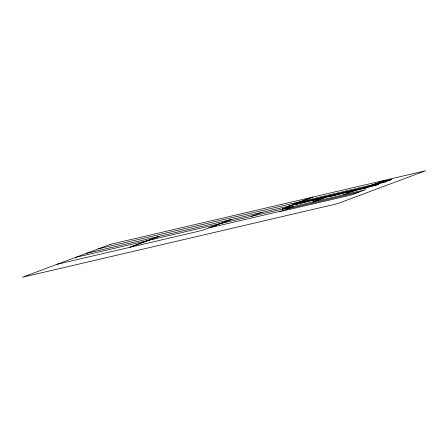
<?xml version="1.0" encoding="UTF-8"?>
<svg xmlns="http://www.w3.org/2000/svg" width="448" height="448" viewBox="0 0 448 448"><rect width="100%" height="100%" fill="white"/><g stroke="black" fill="none" stroke-linecap="round" stroke-linejoin="round"><path stroke-width="0.67" d="M147.638 240.576L129.265 247.442L57.075 264.303M158.43 236.538L147.868 240.486L75.449 257.438M148.361 240.374L158.928 236.421M220.326 223.597L201.953 230.468L129.763 247.33L148.131 240.458L220.556 223.513L231.118 219.565M220.965 223.418L231.526 219.464M251.317 216.328L262.293 212.279M288.277 206.181L300.222 201.712M312.39 197.165L300.451 201.628L98.409 248.847M300.86 201.533L312.799 197.07M282.083 209.143L292.645 205.19L86.24 253.4M282.492 209.048L293.054 205.094L365.35 188.16L361.771 188.356L349.104 191.957M293.334 206.545L279.328 211.781L351.518 194.919L358.406 192.343M312.844 201.958L323.406 198.005M313.253 201.858L323.82 197.91M343.605 194.774L354.172 190.82M384.989 180.208L365.932 187.331L293.742 204.193L300.63 201.617L373.05 184.671M373.671 184.498L391.854 179.379L385.426 181.782L373.229 184.66M366.8 187.068L384.714 181.978M380.1 182.09L391.586 179.407M309.753 200.486L293.513 204.282L297.086 204.086L310.01 200.446L313.583 200.25M326.754 196.515L310.509 200.312L314.087 200.11L327.18 196.437L330.758 196.241M344.266 192.427L328.026 196.218L331.598 196.022L344.428 192.41L348.001 192.214M286.216 209.205L358.635 192.259L365.529 189.683L220.735 223.502L208.79 227.965L280.986 211.103M110.583 244.3L22.4 277.273L337.417 203.7L425.6 170.727L110.583 244.3M361.172 188.479L348.505 192.074L344.932 192.27L361.172 188.479M378.521 184.425L365.848 188.02L362.275 188.222L378.521 184.425"/></g></svg>
